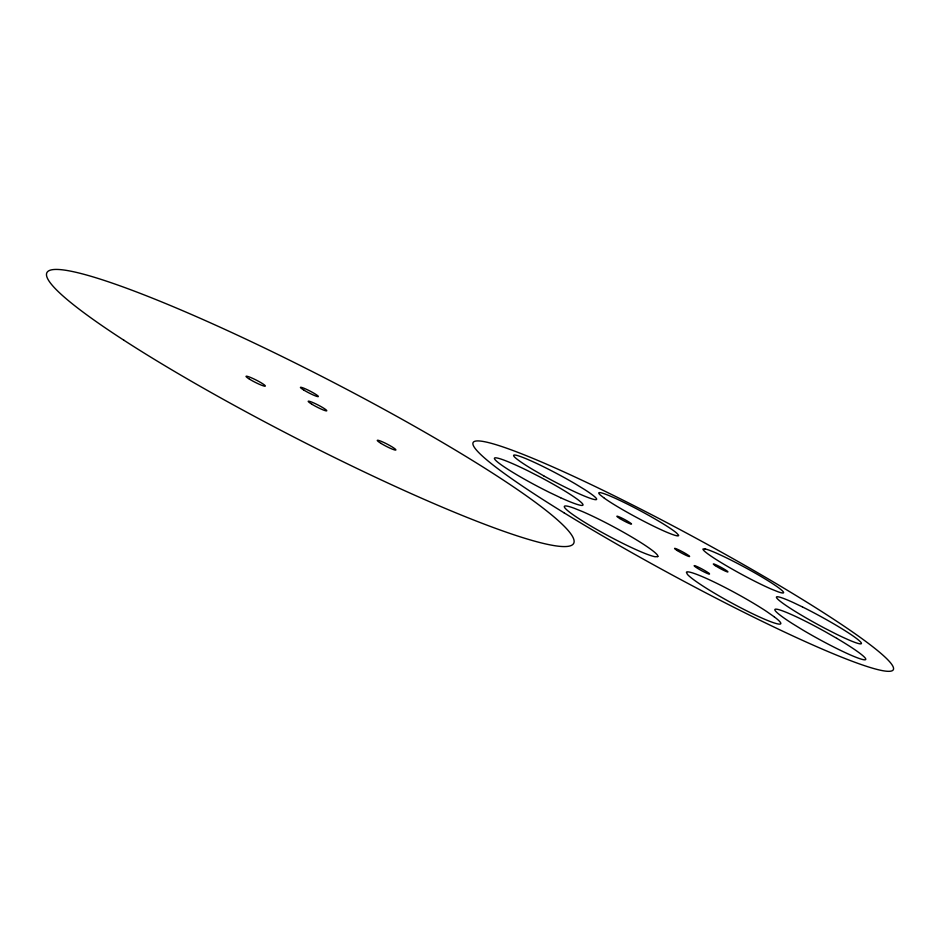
<?xml version="1.0" encoding="UTF-8"?>
<svg xmlns="http://www.w3.org/2000/svg" width="940" height="940" viewBox="0 0 940 940"><rect width="100%" height="100%" fill="white"/><g stroke="black" fill="none" stroke-linecap="round" stroke-linejoin="round"><path stroke-width="1.41" d="M657.753 556.609L655.145 556.75A52.993 5.229 28.2 0 1 588.698 524.767A52.993 5.229 28.2 0 1 574.046 508.188L582.506 511.583A52.993 5.229 28.2 0 1 633.442 538.033A52.993 5.229 28.2 0 1 657.753 556.609M704.965 548.901L703.038 548.972A45.825 3.842 28.5 0 0 726.502 565.81A45.825 3.842 28.5 0 0 771.282 589.074L777.932 591.742A45.825 3.842 28.5 0 0 759.966 575.868A45.825 3.842 28.5 0 0 704.965 548.901M560.593 497.718L549.606 492.49A50.125 4.7 27.9 0 1 495.65 460.306A50.125 4.7 27.9 0 1 528.433 471.058L539.654 476.803A50.125 4.7 27.9 0 1 581.696 502.865A50.125 4.7 27.9 0 1 560.593 497.718M802.513 606.97L793.125 602.481A48.457 4.207 28.7 0 0 779.754 600.895A48.457 4.207 28.7 0 0 825.003 628.366L835.954 633.959A48.457 4.207 28.7 0 0 858.067 639.693A48.457 4.207 28.7 0 0 802.513 606.97M836.8 638.354L825.567 631.903A51.806 4.806 28.8 0 0 778.285 609.519A51.806 4.806 28.8 0 0 792.291 623.537L802.736 629.965A51.806 4.806 28.8 0 0 862.438 659.457A51.806 4.806 28.8 0 0 836.8 638.354M543.696 475.828L533.544 469.988A46.977 4.124 28 0 1 519.409 456.182A46.977 4.124 28 0 1 575.891 484.218L584.339 489.388A46.977 4.124 28 0 1 590.978 498.553A46.977 4.124 28 0 1 543.696 475.828M774.313 616.875L766.84 611.635A53.756 5.288 28.6 0 0 716.351 583.106A53.756 5.288 28.6 0 0 686.388 572.307L687.481 574.457A53.756 5.288 28.6 0 0 750.954 612.939A53.756 5.288 28.6 0 0 774.313 616.875M709.136 573.459L708.22 572.742A8.765 0.823 28.5 0 0 699.313 567.619A8.765 0.823 28.5 0 0 694.155 565.798L694.554 566.256A8.765 0.823 28.5 0 0 704.401 572.107A8.765 0.823 28.5 0 0 709.136 573.459M604.443 498.271L600.261 495.004A45.261 3.819 28.2 0 1 626.909 503.852A45.261 3.819 28.2 0 1 676.565 532.992L678.539 535.142A45.261 3.819 28.2 0 1 650.515 524.649A45.261 3.819 28.2 0 1 604.443 498.271M564.129 512.864A238.854 21.843 28.4 0 0 893 670.138A238.854 21.843 28.4 0 0 592.611 485.275A238.854 21.843 28.4 0 0 564.129 512.864M677.258 550.535A8.472 0.764 28.4 0 0 689.478 556.574A8.472 0.764 28.4 0 0 679.761 550.382A8.472 0.764 28.4 0 0 677.258 550.535M715.293 565.645A8.272 0.729 28.5 0 0 727.607 571.943A8.272 0.729 28.5 0 0 719.065 566.291A8.272 0.729 28.5 0 0 715.293 565.645M619.86 518.551A8.378 0.764 28.2 0 0 631.516 524.12A8.378 0.764 28.2 0 0 621.105 517.729A8.378 0.764 28.2 0 0 619.86 518.551M123.88 340.221A296.135 33.358 27.2 0 0 565.574 546.551A296.135 33.358 27.2 0 0 242.779 337.66A296.135 33.358 27.2 0 0 123.88 340.221M311.728 404.13A10.458 1.163 27.2 0 0 326.709 410.862A10.458 1.163 27.2 0 0 314.031 403.06A10.458 1.163 27.2 0 0 311.728 404.13M249.417 379.114A10.834 1.234 26.9 0 0 265.186 386.187A10.834 1.234 26.9 0 0 252.378 378.244A10.834 1.234 26.9 0 0 249.417 379.114M381.053 443.422A10.528 1.199 27.4 0 0 395.846 450.025A10.528 1.199 27.4 0 0 382.721 441.964A10.528 1.199 27.4 0 0 381.053 443.422M303.832 390.077A10.046 1.069 27.2 0 0 318.261 396.61A10.046 1.069 27.2 0 0 306.111 389.172A10.046 1.069 27.2 0 0 303.832 390.077"/></g></svg>
